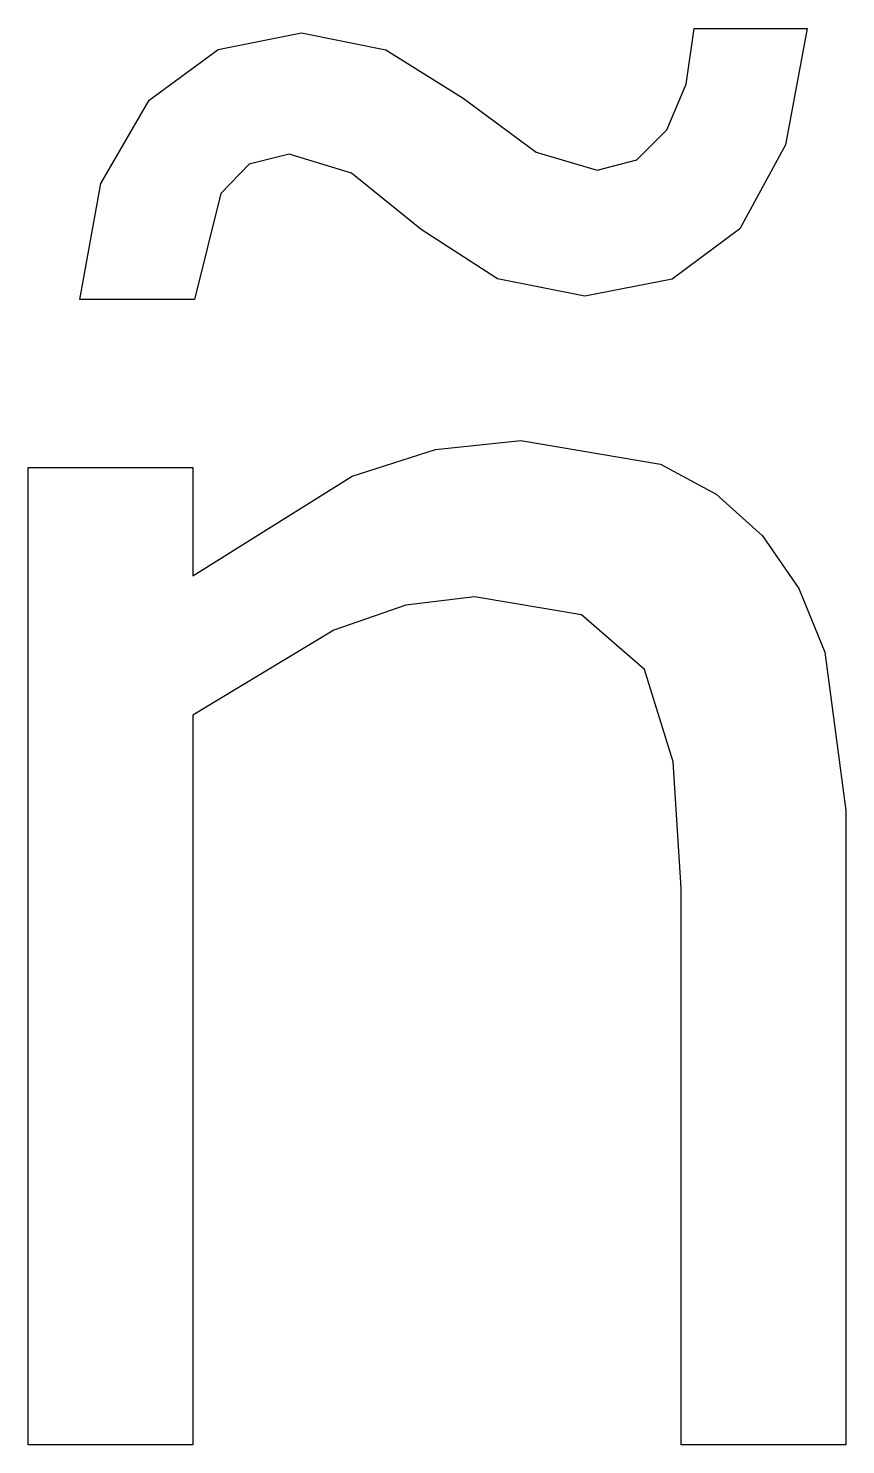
# Model space of a CAD drawing. Header units: metres. Extents: x -58 to 58, y 0 to 200.
import ezdxf

# ---------------------------------------------------------------- set-up
doc = ezdxf.new("R2010")
doc.units = ezdxf.units.M

msp = doc.modelspace()

# ---------------------------------------------------------------- linework, layer by layer
at = {"layer": 'COMPONENT0'}
for p, q in [((35.11, 191.83), (36.27, 199.72)), ((36.27, 199.72), (52.18, 199.72)), ((52.18, 199.72), (49.13, 183.28)), ((-30.84, 196.73), (-19.12, 199.1)), ((-19.12, 199.1), (-7.22, 196.7)), ((-40.59, 189.61), (-30.84, 196.73)), ((-7.22, 196.7), (3.7, 189.85)), ((32.38, 185.41), (35.11, 191.83)), ((3.7, 189.85), (14, 182.27)), ((-47.4, 177.82), (-40.59, 189.61)), ((28.17, 181.16), (32.38, 185.41)), ((-20.85, 181.96), (-26.46, 180.57)), ((-12.03, 179.31), (-20.85, 181.96)), ((14, 182.27), (22.58, 179.74)), ((49.13, 183.28), (42.68, 171.47)), ((-26.46, 180.57), (-30.47, 176.41)), ((22.58, 179.74), (28.17, 181.16)), ((-50.33, 161.48), (-47.4, 177.82)), ((-2.22, 171.35), (-12.03, 179.31)), ((-30.47, 176.41), (-34.17, 161.48)), ((8.51, 164.38), (-2.22, 171.35)), ((42.68, 171.47), (33.15, 164.35)), ((20.85, 161.97), (8.51, 164.38)), ((33.15, 164.35), (20.85, 161.97)), ((-34.17, 161.48), (-50.33, 161.48)), ((-11.97, 136.56), (-0.22, 140.35)), ((-0.22, 140.35), (11.84, 141.62)), ((11.84, 141.62), (31.52, 138.26)), ((31.52, 138.26), (39.37, 134.05)), ((-57.61, 0), (-57.61, 137.79)), ((-57.61, 137.79), (-34.42, 137.79)), ((-34.42, 137.79), (-34.42, 122.5)), ((-34.42, 122.5), (-11.97, 136.56)), ((39.37, 134.05), (45.89, 128.17)), ((45.89, 128.17), (51.02, 120.71)), ((51.02, 120.71), (54.68, 111.76)), ((-4.41, 118.36), (-14.56, 114.85)), ((5.3, 119.54), (-4.41, 118.36)), ((20.35, 117.01), (5.3, 119.54)), ((29.24, 109.3), (20.35, 117.01)), ((-14.56, 114.85), (-34.42, 102.88)), ((54.68, 111.76), (57.61, 89.44)), ((33.31, 96.28), (29.24, 109.3)), ((-34.42, 102.88), (-34.42, 0)), ((34.42, 78.46), (33.31, 96.28)), ((57.61, 89.44), (57.61, 0)), ((34.42, 0), (34.42, 78.46)), ((-34.42, 0), (-57.61, 0)), ((57.61, 0), (34.42, 0))]:
    msp.add_line(p, q, dxfattribs=at)

doc.saveas('drawing.dxf')
